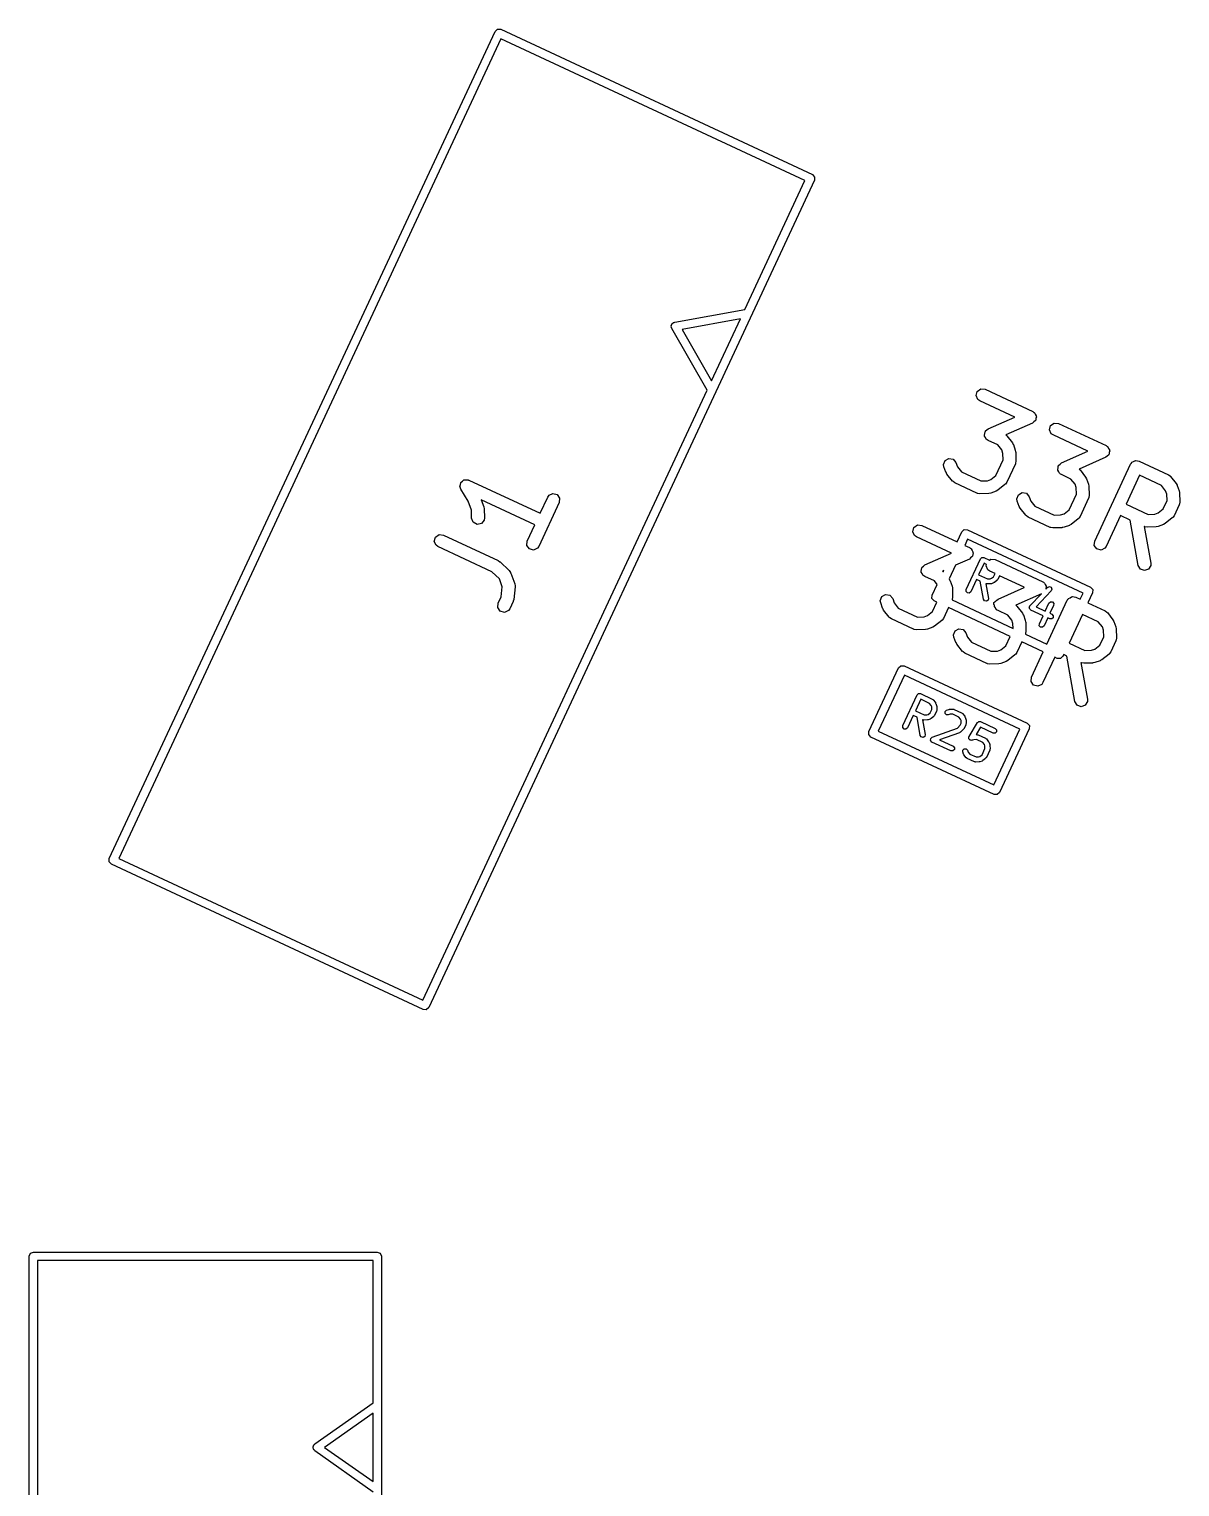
# Model space of a CAD drawing. Extents: x -1.52 to 1.42, y -1.48 to 0.97.
# Drawn here: x -1.515 to -0.981, y 0.165 to 0.841 of the extents above; entities that cross this region are included whole.
import ezdxf

# ---------------------------------------------------------------- set-up
doc = ezdxf.new("R2010")
doc.units = 0
doc.header["$MEASUREMENT"] = 0
doc.layers.add('BLACK', color=7, linetype='CONTINUOUS')

msp = doc.modelspace()

# ---------------------------------------------------------------- linework, layer by layer
at = {"layer": 'BLACK', "linetype": 'CONTINUOUS'}
for p, q in [((-1.47785, 0.45611), (-1.29898, 0.83968)), ((-1.29898, 0.83968), (-1.29787, 0.8407)), ((-1.29787, 0.8407), (-1.29637, 0.84064)), ((-1.29637, 0.84064), (-1.15186, 0.77325)), ((-1.29625, 0.83623), (-1.47345, 0.45623)), ((-1.15531, 0.77051), (-1.29625, 0.83623)), ((-1.15091, 0.77063), (-1.32977, 0.38706)), ((-1.18316, 0.71078), (-1.15531, 0.77051)), ((-1.15186, 0.77325), (-1.15084, 0.77214)), ((-1.15084, 0.77214), (-1.15091, 0.77063)), ((-1.21571, 0.70488), (-1.18316, 0.71078)), ((-1.21729, 0.7026), (-1.2172, 0.70303)), ((-1.21726, 0.70347), (-1.21705, 0.70373)), ((-1.2172, 0.70303), (-1.21726, 0.70347)), ((-1.21705, 0.70373), (-1.21698, 0.70407)), ((-1.21698, 0.70407), (-1.2166, 0.70431)), ((-1.2166, 0.70431), (-1.21633, 0.70466)), ((-1.21633, 0.70466), (-1.216, 0.7047)), ((-1.216, 0.7047), (-1.21571, 0.70488)), ((-1.1852, 0.70641), (-1.21227, 0.70151)), ((-1.19862, 0.67762), (-1.1852, 0.70641)), ((-1.21711, 0.70231), (-1.21729, 0.7026)), ((-1.21707, 0.70197), (-1.21711, 0.70231)), ((-1.20066, 0.67325), (-1.21707, 0.70197)), ((-1.21227, 0.70151), (-1.19862, 0.67762)), ((-1.33251, 0.39051), (-1.20066, 0.67325)), ((-1.07595, 0.6708), (-1.07543, 0.67275)), ((-1.0751, 0.66897), (-1.07595, 0.6708)), ((-1.07543, 0.67275), (-1.07377, 0.67391)), ((-1.07377, 0.67391), (-1.07176, 0.67373)), ((-1.07176, 0.67373), (-1.04967, 0.66343)), ((-1.07425, 0.66838), (-1.0751, 0.66897)), ((-1.05806, 0.66083), (-1.07425, 0.66838)), ((-1.04967, 0.66343), (-1.04931, 0.66318)), ((-1.04931, 0.66318), (-1.04918, 0.66314)), ((-1.04918, 0.66314), (-1.04911, 0.66304)), ((-1.04911, 0.66304), (-1.04883, 0.66285)), ((-1.04883, 0.66285), (-1.04849, 0.66212)), ((-1.07034, 0.65541), (-1.05806, 0.66083)), ((-1.04973, 0.65806), (-1.06217, 0.65257)), ((-1.04915, 0.65861), (-1.04973, 0.65806)), ((-1.0485, 0.65907), (-1.04915, 0.65861)), ((-1.04844, 0.65929), (-1.0485, 0.65907)), ((-1.04849, 0.66212), (-1.04805, 0.66146)), ((-1.04827, 0.65946), (-1.04844, 0.65929)), ((-1.04818, 0.66025), (-1.04827, 0.65946)), ((-1.04798, 0.66102), (-1.04818, 0.66025)), ((-1.04805, 0.66146), (-1.04808, 0.66123)), ((-1.04808, 0.66123), (-1.04798, 0.66102)), ((-1.04197, 0.65495), (-1.04144, 0.65691)), ((-1.04144, 0.65691), (-1.03979, 0.65807)), ((-1.03979, 0.65807), (-1.03778, 0.65789)), ((-1.03778, 0.65789), (-1.01569, 0.64759)), ((-1.07209, 0.65246), (-1.07189, 0.65322)), ((-1.07199, 0.65224), (-1.07209, 0.65246)), ((-1.07202, 0.65201), (-1.07199, 0.65224)), ((-1.07158, 0.65135), (-1.07202, 0.65201)), ((-1.07189, 0.65322), (-1.0718, 0.65402)), ((-1.0718, 0.65402), (-1.07163, 0.65418)), ((-1.07163, 0.65418), (-1.07157, 0.65441)), ((-1.07124, 0.65062), (-1.07158, 0.65135)), ((-1.07157, 0.65441), (-1.07092, 0.65486)), ((-1.07096, 0.65043), (-1.07124, 0.65062)), ((-1.07089, 0.65033), (-1.07096, 0.65043)), ((-1.07092, 0.65486), (-1.07034, 0.65541)), ((-1.07076, 0.65029), (-1.07089, 0.65033)), ((-1.0704, 0.65004), (-1.07076, 0.65029)), ((-1.06593, 0.64795), (-1.0704, 0.65004)), ((-1.06217, 0.65257), (-1.06197, 0.65242)), ((-1.06197, 0.65242), (-1.06189, 0.65226)), ((-1.06189, 0.65226), (-1.06174, 0.65217)), ((-1.06174, 0.65217), (-1.05913, 0.64889)), ((-1.05913, 0.64889), (-1.05871, 0.64811)), ((-1.04111, 0.65312), (-1.04197, 0.65495)), ((-1.04027, 0.65254), (-1.04111, 0.65312)), ((-1.02408, 0.64499), (-1.04027, 0.65254)), ((-1.06406, 0.64559), (-1.06593, 0.64795)), ((-1.06348, 0.644), (-1.06406, 0.64559)), ((-1.0634, 0.64099), (-1.06348, 0.644)), ((-1.05871, 0.64811), (-1.05867, 0.64806)), ((-1.05867, 0.64806), (-1.05777, 0.64557)), ((-1.05777, 0.64557), (-1.05761, 0.6447)), ((-1.05761, 0.6447), (-1.05759, 0.64464)), ((-1.05759, 0.64464), (-1.05747, 0.64045)), ((-1.03636, 0.63957), (-1.02408, 0.64499)), ((-1.01574, 0.64221), (-1.02819, 0.63672)), ((-1.01517, 0.64276), (-1.01574, 0.64221)), ((-1.01569, 0.64759), (-1.01532, 0.64733)), ((-1.01532, 0.64733), (-1.01519, 0.6473)), ((-1.01519, 0.6473), (-1.01512, 0.64719)), ((-1.01452, 0.64322), (-1.01517, 0.64276)), ((-1.01512, 0.64719), (-1.01485, 0.647)), ((-1.01485, 0.647), (-1.01451, 0.64628)), ((-1.01446, 0.64345), (-1.01452, 0.64322)), ((-1.01451, 0.64628), (-1.01407, 0.64562)), ((-1.01429, 0.64361), (-1.01446, 0.64345)), ((-1.0142, 0.6444), (-1.01429, 0.64361)), ((-1.01399, 0.64517), (-1.0142, 0.6444)), ((-1.01407, 0.64562), (-1.01409, 0.64538)), ((-1.01409, 0.64538), (-1.01399, 0.64517)), ((-1.09101, 0.63878), (-1.09032, 0.64067)), ((-1.09084, 0.63777), (-1.09101, 0.63878)), ((-1.08993, 0.63527), (-1.09084, 0.63777)), ((-1.09032, 0.64067), (-1.08857, 0.64168)), ((-1.08857, 0.64168), (-1.08658, 0.64133)), ((-1.08658, 0.64133), (-1.08529, 0.63979)), ((-1.08529, 0.63979), (-1.08454, 0.63774)), ((-1.08454, 0.63774), (-1.08267, 0.63538)), ((-1.08267, 0.63538), (-1.07374, 0.63122)), ((-1.06677, 0.63375), (-1.0634, 0.64099)), ((-1.05775, 0.63912), (-1.06171, 0.63063)), ((-1.05773, 0.6393), (-1.05775, 0.63912)), ((-1.05763, 0.63944), (-1.05773, 0.6393)), ((-1.05747, 0.64045), (-1.05763, 0.63944)), ((-1.03811, 0.63661), (-1.0379, 0.63738)), ((-1.03801, 0.6364), (-1.03811, 0.63661)), ((-1.03804, 0.63616), (-1.03801, 0.6364)), ((-1.03759, 0.6355), (-1.03804, 0.63616)), ((-1.0379, 0.63738), (-1.03782, 0.63817)), ((-1.03782, 0.63817), (-1.03765, 0.63833)), ((-1.03765, 0.63833), (-1.03759, 0.63856)), ((-1.03759, 0.63856), (-1.03694, 0.63902)), ((-1.03726, 0.63478), (-1.03759, 0.6355)), ((-1.03694, 0.63902), (-1.03636, 0.63957)), ((-1.02819, 0.63672), (-1.02798, 0.63658)), ((-1.02798, 0.63658), (-1.02791, 0.63642)), ((-1.02791, 0.63642), (-1.02776, 0.63632)), ((-1.02776, 0.63632), (-1.02515, 0.63304)), ((-1.02096, 0.60335), (-1.00432, 0.63903)), ((-1.00432, 0.63903), (-1.0041, 0.63935)), ((-1.0041, 0.63935), (-1.00406, 0.63948)), ((-1.00406, 0.63948), (-1.00396, 0.63955)), ((-1.00396, 0.63955), (-1.00373, 0.63987)), ((-1.00373, 0.63987), (-1.00304, 0.64019)), ((-1.00304, 0.64019), (-1.00241, 0.64063)), ((-1.00241, 0.64063), (-1.00214, 0.64061)), ((-1.00214, 0.64061), (-1.0019, 0.64072)), ((-1.0019, 0.64072), (-1.00116, 0.64053)), ((-1.00116, 0.64053), (-1.0004, 0.64046)), ((-1.0004, 0.64046), (-0.9868, 0.63412)), ((-1.31527, 0.62871), (-1.31505, 0.62953)), ((-1.3152, 0.62855), (-1.31527, 0.62871)), ((-1.31522, 0.62838), (-1.3152, 0.62855)), ((-1.31505, 0.62953), (-1.31492, 0.63038)), ((-1.31492, 0.63038), (-1.31479, 0.63049)), ((-1.31479, 0.63049), (-1.31475, 0.63066)), ((-1.31475, 0.63066), (-1.31404, 0.63115)), ((-1.31404, 0.63115), (-1.3134, 0.63171)), ((-1.3134, 0.63171), (-1.31323, 0.63172)), ((-1.31323, 0.63172), (-1.31309, 0.63182)), ((-1.31309, 0.63182), (-1.31224, 0.63174)), ((-1.31224, 0.63174), (-1.31138, 0.63176)), ((-1.31138, 0.63176), (-1.31125, 0.63165)), ((-1.31125, 0.63165), (-1.31108, 0.63164)), ((-1.31108, 0.63164), (-1.27807, 0.61625)), ((-1.08989, 0.63523), (-1.08993, 0.63527)), ((-1.08947, 0.63445), (-1.08989, 0.63523)), ((-1.08686, 0.63116), (-1.08947, 0.63445)), ((-1.08671, 0.63107), (-1.08686, 0.63116)), ((-1.08664, 0.63091), (-1.08671, 0.63107)), ((-1.0858, 0.63032), (-1.08664, 0.63091)), ((-1.0756, 0.62557), (-1.0858, 0.63032)), ((-1.07374, 0.63122), (-1.07072, 0.6313)), ((-1.07072, 0.6313), (-1.06913, 0.63188)), ((-1.06913, 0.63188), (-1.06677, 0.63375)), ((-1.06255, 0.62956), (-1.06584, 0.62696)), ((-1.06246, 0.62971), (-1.06255, 0.62956)), ((-1.0623, 0.62979), (-1.06246, 0.62971)), ((-1.06171, 0.63063), (-1.0623, 0.62979)), ((-1.03698, 0.63458), (-1.03726, 0.63478)), ((-1.03691, 0.63448), (-1.03698, 0.63458)), ((-1.03678, 0.63444), (-1.03691, 0.63448)), ((-1.03642, 0.63419), (-1.03678, 0.63444)), ((-1.03195, 0.63211), (-1.03642, 0.63419)), ((-1.03008, 0.62974), (-1.03195, 0.63211)), ((-1.0295, 0.62815), (-1.03008, 0.62974)), ((-1.02515, 0.63304), (-1.02473, 0.63226)), ((-1.02473, 0.63226), (-1.02469, 0.63221)), ((-1.02469, 0.63221), (-1.02378, 0.62972)), ((-1.02378, 0.62972), (-1.02363, 0.62885)), ((-1.02363, 0.62885), (-1.02361, 0.62879)), ((-1.02361, 0.62879), (-1.02349, 0.6246)), ((-1.00022, 0.63386), (-1.00644, 0.62052)), ((-0.98993, 0.62906), (-1.00022, 0.63386)), ((-0.98806, 0.6267), (-0.98993, 0.62906)), ((-0.9868, 0.63412), (-0.98596, 0.63353)), ((-0.98596, 0.63353), (-0.98589, 0.63337)), ((-0.98589, 0.63337), (-0.98574, 0.63328)), ((-0.98574, 0.63328), (-0.98313, 0.62999)), ((-0.98313, 0.62999), (-0.98271, 0.62922)), ((-0.98271, 0.62922), (-0.98267, 0.62917)), ((-0.98267, 0.62917), (-0.98176, 0.62668)), ((-1.31485, 0.62743), (-1.31522, 0.62838)), ((-1.31149, 0.6219), (-1.31485, 0.62743)), ((-1.30994, 0.61765), (-1.31149, 0.6219)), ((-1.28057, 0.6109), (-1.30542, 0.62248)), ((-1.30542, 0.62248), (-1.30423, 0.61921)), ((-1.27807, 0.61625), (-1.27457, 0.62377)), ((-1.27457, 0.62377), (-1.27398, 0.62461)), ((-1.27398, 0.62461), (-1.27215, 0.62546)), ((-1.27215, 0.62546), (-1.2702, 0.62494)), ((-1.2702, 0.62494), (-1.26904, 0.62328)), ((-1.26904, 0.62328), (-1.26922, 0.62127)), ((-1.07543, 0.62555), (-1.0756, 0.62557)), ((-1.07529, 0.62545), (-1.07543, 0.62555)), ((-1.07427, 0.6253), (-1.07529, 0.62545)), ((-1.07008, 0.62541), (-1.07427, 0.6253)), ((-1.07002, 0.62543), (-1.07008, 0.62541)), ((-1.06915, 0.62559), (-1.07002, 0.62543)), ((-1.06666, 0.62649), (-1.06915, 0.62559)), ((-1.06661, 0.62653), (-1.06666, 0.62649)), ((-1.06584, 0.62696), (-1.06661, 0.62653)), ((-1.05703, 0.62293), (-1.05634, 0.62483)), ((-1.05685, 0.62192), (-1.05703, 0.62293)), ((-1.05595, 0.61943), (-1.05685, 0.62192)), ((-1.05634, 0.62483), (-1.05459, 0.62584)), ((-1.05459, 0.62584), (-1.0526, 0.62549)), ((-1.0526, 0.62549), (-1.0513, 0.62394)), ((-1.0513, 0.62394), (-1.05056, 0.6219)), ((-1.05056, 0.6219), (-1.04869, 0.61954)), ((-1.03279, 0.61791), (-1.02941, 0.62514)), ((-1.02941, 0.62514), (-1.0295, 0.62815)), ((-1.02377, 0.62328), (-1.02773, 0.61478)), ((-1.02375, 0.62345), (-1.02377, 0.62328)), ((-1.02364, 0.62359), (-1.02375, 0.62345)), ((-1.02349, 0.6246), (-1.02364, 0.62359)), ((-0.98918, 0.61826), (-0.9874, 0.62209)), ((-0.98748, 0.62511), (-0.98806, 0.6267)), ((-0.9874, 0.62209), (-0.98748, 0.62511)), ((-0.98176, 0.62668), (-0.98161, 0.62581)), ((-0.98161, 0.62581), (-0.98159, 0.62575)), ((-0.98159, 0.62575), (-0.98147, 0.62156)), ((-1.30984, 0.61393), (-1.30994, 0.61765)), ((-1.30423, 0.61921), (-1.30407, 0.61835)), ((-1.30407, 0.61835), (-1.30405, 0.61829)), ((-1.30405, 0.61829), (-1.30393, 0.61409)), ((-1.26922, 0.62127), (-1.27872, 0.60088)), ((-1.05591, 0.61938), (-1.05595, 0.61943)), ((-1.05548, 0.6186), (-1.05591, 0.61938)), ((-1.05288, 0.61532), (-1.05548, 0.6186)), ((-1.05273, 0.61523), (-1.05288, 0.61532)), ((-1.05265, 0.61507), (-1.05273, 0.61523)), ((-1.05181, 0.61448), (-1.05265, 0.61507)), ((-1.04869, 0.61954), (-1.03976, 0.61537)), ((-1.03976, 0.61537), (-1.03674, 0.61545)), ((-1.03674, 0.61545), (-1.03515, 0.61603)), ((-1.03515, 0.61603), (-1.03279, 0.61791)), ((-1.00893, 0.61517), (-1.01561, 0.60085)), ((-1.00451, 0.6131), (-1.00893, 0.61517)), ((-1.00644, 0.62052), (-0.99615, 0.61572)), ((-0.99615, 0.61572), (-0.99314, 0.61581)), ((-0.99314, 0.61581), (-0.99155, 0.61638)), ((-0.99155, 0.61638), (-0.98918, 0.61826)), ((-0.98413, 0.61513), (-0.98471, 0.61429)), ((-0.98175, 0.62023), (-0.98413, 0.61513)), ((-0.98173, 0.6204), (-0.98175, 0.62023)), ((-0.98162, 0.62054), (-0.98173, 0.6204)), ((-0.98147, 0.62156), (-0.98162, 0.62054)), ((-1.3091, 0.61206), (-1.30984, 0.61393)), ((-1.30732, 0.61109), (-1.3091, 0.61206)), ((-1.30534, 0.6115), (-1.30732, 0.61109)), ((-1.30408, 0.61308), (-1.30534, 0.6115)), ((-1.30393, 0.61409), (-1.30408, 0.61308)), ((-1.28408, 0.60338), (-1.28057, 0.6109)), ((-1.1053, 0.6077), (-1.10477, 0.60965)), ((-1.10477, 0.60965), (-1.10312, 0.61081)), ((-1.10312, 0.61081), (-1.10111, 0.61064)), ((-1.10111, 0.61064), (-1.08477, 0.60302)), ((-1.08261, 0.60765), (-1.0815, 0.60867)), ((-1.0815, 0.60867), (-1.08, 0.60861)), ((-1.08, 0.60861), (-1.02291, 0.58198)), ((-1.04162, 0.60972), (-1.05181, 0.61448)), ((-1.04144, 0.60971), (-1.04162, 0.60972)), ((-1.04131, 0.6096), (-1.04144, 0.60971)), ((-1.04029, 0.60945), (-1.04131, 0.6096)), ((-1.0361, 0.60956), (-1.04029, 0.60945)), ((-1.03604, 0.60959), (-1.0361, 0.60956)), ((-1.03517, 0.60974), (-1.03604, 0.60959)), ((-1.03268, 0.61065), (-1.03517, 0.60974)), ((-1.03263, 0.61069), (-1.03268, 0.61065)), ((-1.03185, 0.61111), (-1.03263, 0.61069)), ((-1.02857, 0.61372), (-1.03185, 0.61111)), ((-1.02848, 0.61386), (-1.02857, 0.61372)), ((-1.02832, 0.61394), (-1.02848, 0.61386)), ((-1.02773, 0.61478), (-1.02832, 0.61394)), ((-1.0008, 0.59208), (-1.00451, 0.6131)), ((-0.99784, 0.61006), (-0.99797, 0.61007)), ((-0.99797, 0.61007), (-0.99499, 0.5931)), ((-0.9977, 0.60995), (-0.99784, 0.61006)), ((-0.99669, 0.6098), (-0.9977, 0.60995)), ((-0.9925, 0.60992), (-0.99669, 0.6098)), ((-0.99244, 0.60994), (-0.9925, 0.60992)), ((-0.99157, 0.61009), (-0.99244, 0.60994)), ((-0.98908, 0.611), (-0.99157, 0.61009)), ((-0.98903, 0.61104), (-0.98908, 0.611)), ((-0.98825, 0.61146), (-0.98903, 0.61104)), ((-0.98497, 0.61407), (-0.98825, 0.61146)), ((-0.98487, 0.61422), (-0.98497, 0.61407)), ((-0.98471, 0.61429), (-0.98487, 0.61422)), ((-1.32715, 0.60322), (-1.32663, 0.60517)), ((-1.3263, 0.60139), (-1.32715, 0.60322)), ((-1.32663, 0.60517), (-1.32498, 0.60633)), ((-1.32498, 0.60633), (-1.32296, 0.60615)), ((-1.32296, 0.60615), (-1.29748, 0.59427)), ((-1.28425, 0.60137), (-1.28408, 0.60338)), ((-1.10444, 0.60587), (-1.1053, 0.6077)), ((-1.1036, 0.60528), (-1.10444, 0.60587)), ((-1.08741, 0.59774), (-1.1036, 0.60528)), ((-1.08477, 0.60302), (-1.08261, 0.60765)), ((-1.07988, 0.60421), (-1.0812, 0.60136)), ((-1.02635, 0.57925), (-1.07988, 0.60421)), ((-1.02113, 0.60134), (-1.02096, 0.60335)), ((-1.32546, 0.6008), (-1.3263, 0.60139)), ((-1.30041, 0.58912), (-1.32546, 0.6008)), ((-1.28309, 0.59971), (-1.28425, 0.60137)), ((-1.28114, 0.59919), (-1.28309, 0.59971)), ((-1.27931, 0.60004), (-1.28114, 0.59919)), ((-1.27872, 0.60088), (-1.27931, 0.60004)), ((-1.09969, 0.59232), (-1.08741, 0.59774)), ((-1.07907, 0.59496), (-1.08551, 0.59212)), ((-1.0812, 0.60136), (-1.07902, 0.60034)), ((-1.08057, 0.58088), (-1.07392, 0.59515)), ((-1.0785, 0.59551), (-1.07907, 0.59496)), ((-1.07902, 0.60034), (-1.07865, 0.60008)), ((-1.07865, 0.60008), (-1.07852, 0.60004)), ((-1.07852, 0.60004), (-1.07845, 0.59994)), ((-1.07785, 0.59597), (-1.0785, 0.59551)), ((-1.07845, 0.59994), (-1.07818, 0.59975)), ((-1.07818, 0.59975), (-1.07784, 0.59903)), ((-1.07779, 0.5962), (-1.07785, 0.59597)), ((-1.07784, 0.59903), (-1.0774, 0.59837)), ((-1.07762, 0.59636), (-1.07779, 0.5962)), ((-1.07753, 0.59715), (-1.07762, 0.59636)), ((-1.07732, 0.59792), (-1.07753, 0.59715)), ((-1.0774, 0.59837), (-1.07742, 0.59813)), ((-1.07742, 0.59813), (-1.07732, 0.59792)), ((-1.07392, 0.59515), (-1.07325, 0.59577)), ((-1.07392, 0.59515), (-1.07392, 0.59515)), ((-1.07392, 0.59515), (-1.07392, 0.59515)), ((-1.07325, 0.59577), (-1.07235, 0.59573)), ((-1.07235, 0.59573), (-1.06977, 0.59452)), ((-1.06977, 0.59452), (-1.06914, 0.59497)), ((-1.06914, 0.59497), (-1.06712, 0.59479)), ((-1.06712, 0.59479), (-1.04504, 0.58449)), ((-1.01998, 0.59968), (-1.02113, 0.60134)), ((-1.01803, 0.59916), (-1.01998, 0.59968)), ((-1.01619, 0.60001), (-1.01803, 0.59916)), ((-1.01561, 0.60085), (-1.01619, 0.60001)), ((-1.29696, 0.58585), (-1.30041, 0.58912)), ((-1.29748, 0.59427), (-1.29675, 0.59376)), ((-1.29675, 0.59376), (-1.29669, 0.59374)), ((-1.29669, 0.59374), (-1.29239, 0.58966)), ((-1.29239, 0.58966), (-1.29178, 0.58884)), ((-1.29178, 0.58884), (-1.29176, 0.58866)), ((-1.29176, 0.58866), (-1.29165, 0.58853)), ((-1.29165, 0.58853), (-1.28983, 0.58354)), ((-1.10144, 0.58936), (-1.10123, 0.59013)), ((-1.10134, 0.58914), (-1.10144, 0.58936)), ((-1.10137, 0.58891), (-1.10134, 0.58914)), ((-1.10092, 0.58825), (-1.10137, 0.58891)), ((-1.10123, 0.59013), (-1.10115, 0.59092)), ((-1.10115, 0.59092), (-1.10098, 0.59108)), ((-1.10098, 0.59108), (-1.10092, 0.59131)), ((-1.10092, 0.59131), (-1.10026, 0.59176)), ((-1.10059, 0.58753), (-1.10092, 0.58825)), ((-1.10026, 0.59176), (-1.09969, 0.59232)), ((-1.09098, 0.5897), (-1.09152, 0.58947)), ((-1.09152, 0.58947), (-1.09131, 0.58932)), ((-1.09131, 0.58932), (-1.09124, 0.58917)), ((-1.09124, 0.58917), (-1.09123, 0.58916)), ((-1.09123, 0.58916), (-1.09098, 0.5897)), ((-1.08551, 0.59212), (-1.08847, 0.58577)), ((-1.07228, 0.59309), (-1.07476, 0.58775)), ((-1.07113, 0.59255), (-1.07228, 0.59309)), ((-1.07131, 0.59186), (-1.07113, 0.59255)), ((-1.07046, 0.59003), (-1.07131, 0.59186)), ((-1.06962, 0.58944), (-1.07046, 0.59003)), ((-1.06718, 0.5883), (-1.06962, 0.58944)), ((-1.06786, 0.58685), (-1.06718, 0.5883)), ((-0.99979, 0.59033), (-1.0008, 0.59208)), ((-0.99789, 0.58964), (-0.99979, 0.59033)), ((-0.996, 0.59033), (-0.99789, 0.58964)), ((-0.99499, 0.59208), (-0.996, 0.59033)), ((-0.99499, 0.5931), (-0.99499, 0.59208)), ((-1.29562, 0.58218), (-1.29696, 0.58585)), ((-1.29616, 0.57746), (-1.29562, 0.58218)), ((-1.28967, 0.5822), (-1.29035, 0.57631)), ((-1.28983, 0.58354), (-1.28965, 0.58253)), ((-1.28965, 0.58253), (-1.28971, 0.58237)), ((-1.28971, 0.58237), (-1.28967, 0.5822)), ((-1.10031, 0.58733), (-1.10059, 0.58753)), ((-1.10024, 0.58723), (-1.10031, 0.58733)), ((-1.10011, 0.58719), (-1.10024, 0.58723)), ((-1.09975, 0.58694), (-1.10011, 0.58719)), ((-1.09528, 0.58486), (-1.09975, 0.58694)), ((-1.09634, 0.57822), (-1.094, 0.58324)), ((-1.094, 0.58324), (-1.09528, 0.58486)), ((-1.08847, 0.58577), (-1.08806, 0.58501)), ((-1.08806, 0.58501), (-1.08802, 0.58496)), ((-1.08802, 0.58496), (-1.08711, 0.58247)), ((-1.08711, 0.58247), (-1.08696, 0.5816)), ((-1.08696, 0.5816), (-1.08694, 0.58154)), ((-1.08694, 0.58154), (-1.08682, 0.57735)), ((-1.07576, 0.58561), (-1.07843, 0.57988)), ((-1.07399, 0.58478), (-1.07576, 0.58561)), ((-1.07476, 0.58775), (-1.07065, 0.58583)), ((-1.07251, 0.57637), (-1.07399, 0.58478)), ((-1.07112, 0.58356), (-1.07138, 0.58357)), ((-1.07138, 0.58357), (-1.07018, 0.57678)), ((-1.07086, 0.58346), (-1.07112, 0.58356)), ((-1.06919, 0.58351), (-1.07086, 0.58346)), ((-1.07065, 0.58583), (-1.06944, 0.58586)), ((-1.06944, 0.58586), (-1.06881, 0.5861)), ((-1.06901, 0.58359), (-1.06919, 0.58351)), ((-1.06882, 0.58358), (-1.06901, 0.58359)), ((-1.06782, 0.58394), (-1.06882, 0.58358)), ((-1.06881, 0.5861), (-1.06786, 0.58685)), ((-1.06768, 0.58407), (-1.06782, 0.58394)), ((-1.06749, 0.58413), (-1.06768, 0.58407)), ((-1.06618, 0.58517), (-1.06749, 0.58413)), ((-1.06604, 0.58541), (-1.06618, 0.58517)), ((-1.06584, 0.5856), (-1.06604, 0.58541)), ((-1.06504, 0.5873), (-1.06584, 0.5856)), ((-1.06571, 0.57647), (-1.05368, 0.58178)), ((-1.05359, 0.58196), (-1.06504, 0.5873)), ((-1.05368, 0.58178), (-1.05359, 0.58196)), ((-1.04504, 0.58449), (-1.04467, 0.58424)), ((-1.04467, 0.58424), (-1.04454, 0.5842)), ((-1.04454, 0.5842), (-1.04447, 0.5841)), ((-1.04447, 0.5841), (-1.0442, 0.5839)), ((-1.0442, 0.5839), (-1.04386, 0.58318)), ((-1.04386, 0.58318), (-1.04342, 0.58252)), ((-1.04357, 0.58108), (-1.0428, 0.58189)), ((-1.04355, 0.5813), (-1.04357, 0.58108)), ((-1.04334, 0.58207), (-1.04355, 0.5813)), ((-1.04342, 0.58252), (-1.04344, 0.58229)), ((-1.04344, 0.58229), (-1.04334, 0.58207)), ((-1.0428, 0.58189), (-1.04198, 0.58225)), ((-1.04198, 0.58225), (-1.04114, 0.58193)), ((-1.04114, 0.58193), (-1.04077, 0.58111)), ((-1.02291, 0.58198), (-1.02189, 0.58087)), ((-1.29772, 0.57248), (-1.29754, 0.57449)), ((-1.29754, 0.57449), (-1.29616, 0.57746)), ((-1.29061, 0.57539), (-1.29219, 0.572)), ((-1.2906, 0.57546), (-1.29061, 0.57539)), ((-1.29035, 0.57631), (-1.2906, 0.57546)), ((-1.12036, 0.57568), (-1.11967, 0.57758)), ((-1.12018, 0.57467), (-1.12036, 0.57568)), ((-1.11928, 0.57218), (-1.12018, 0.57467)), ((-1.11967, 0.57758), (-1.11792, 0.57859)), ((-1.11792, 0.57859), (-1.11593, 0.57824)), ((-1.11593, 0.57824), (-1.11463, 0.57669)), ((-1.11463, 0.57669), (-1.11389, 0.57465)), ((-1.11389, 0.57465), (-1.11202, 0.57228)), ((-1.0964, 0.57671), (-1.09634, 0.57822)), ((-1.09539, 0.5756), (-1.0964, 0.57671)), ((-1.09634, 0.57822), (-1.09634, 0.57822)), ((-1.09612, 0.57066), (-1.09409, 0.575)), ((-1.09409, 0.575), (-1.09539, 0.5756)), ((-1.08708, 0.5762), (-1.08709, 0.57608)), ((-1.08709, 0.57608), (-1.05878, 0.56288)), ((-1.08697, 0.57634), (-1.08708, 0.5762)), ((-1.08682, 0.57735), (-1.08697, 0.57634)), ((-1.08061, 0.57998), (-1.08057, 0.58088)), ((-1.08, 0.57931), (-1.08061, 0.57998)), ((-1.0791, 0.57927), (-1.08, 0.57931)), ((-1.07843, 0.57988), (-1.0791, 0.57927)), ((-1.07203, 0.57561), (-1.07251, 0.57637)), ((-1.07114, 0.57542), (-1.07203, 0.57561)), ((-1.07038, 0.5759), (-1.07114, 0.57542)), ((-1.07018, 0.57678), (-1.07038, 0.5759)), ((-1.0677, 0.57396), (-1.06766, 0.57486)), ((-1.06766, 0.57486), (-1.06733, 0.57517)), ((-1.06766, 0.57486), (-1.06766, 0.57486)), ((-1.06766, 0.57486), (-1.06766, 0.57486)), ((-1.06733, 0.57517), (-1.06699, 0.57547)), ((-1.06699, 0.57547), (-1.06684, 0.57553)), ((-1.06684, 0.57553), (-1.06628, 0.57592)), ((-1.06628, 0.57592), (-1.06571, 0.57647)), ((-1.04567, 0.57886), (-1.05753, 0.57362)), ((-1.05096, 0.57328), (-1.04567, 0.57886)), ((-1.04109, 0.58026), (-1.04811, 0.57284)), ((-1.04387, 0.57086), (-1.04215, 0.57455)), ((-1.04315, 0.55559), (-1.03367, 0.57593)), ((-1.04215, 0.57455), (-1.04149, 0.57516)), ((-1.04149, 0.57516), (-1.04059, 0.57512)), ((-1.04077, 0.58111), (-1.04109, 0.58026)), ((-1.04059, 0.57512), (-1.03997, 0.57446)), ((-1.03367, 0.57593), (-1.03344, 0.57625)), ((-1.03344, 0.57625), (-1.03341, 0.57638)), ((-1.03341, 0.57638), (-1.0333, 0.57645)), ((-1.0333, 0.57645), (-1.03308, 0.57677)), ((-1.03308, 0.57677), (-1.03238, 0.5771)), ((-1.03238, 0.5771), (-1.03176, 0.57754)), ((-1.03176, 0.57754), (-1.03149, 0.57751)), ((-1.03149, 0.57751), (-1.03125, 0.57763)), ((-1.03125, 0.57763), (-1.03051, 0.57743)), ((-1.03051, 0.57743), (-1.02974, 0.57736)), ((-1.02974, 0.57736), (-1.02768, 0.5764)), ((-1.02768, 0.5764), (-1.02635, 0.57925)), ((-1.02195, 0.57937), (-1.02411, 0.57473)), ((-1.02411, 0.57473), (-1.01615, 0.57102)), ((-1.02189, 0.58087), (-1.02195, 0.57937)), ((-1.29656, 0.57083), (-1.29772, 0.57248)), ((-1.29461, 0.5703), (-1.29656, 0.57083)), ((-1.29278, 0.57116), (-1.29461, 0.5703)), ((-1.29219, 0.572), (-1.29278, 0.57116)), ((-1.11923, 0.57213), (-1.11928, 0.57218)), ((-1.11881, 0.57135), (-1.11923, 0.57213)), ((-1.11621, 0.56807), (-1.11881, 0.57135)), ((-1.11606, 0.56798), (-1.11621, 0.56807)), ((-1.11598, 0.56781), (-1.11606, 0.56798)), ((-1.11514, 0.56723), (-1.11598, 0.56781)), ((-1.11202, 0.57228), (-1.10308, 0.56812)), ((-1.10308, 0.56812), (-1.10007, 0.5682)), ((-1.10007, 0.5682), (-1.09848, 0.56878)), ((-1.09848, 0.56878), (-1.09612, 0.57066)), ((-1.08874, 0.5725), (-1.09106, 0.56753)), ((-1.06011, 0.55915), (-1.08874, 0.5725)), ((-1.06742, 0.57365), (-1.0677, 0.57396)), ((-1.06746, 0.57351), (-1.06742, 0.57365)), ((-1.06736, 0.5733), (-1.06746, 0.57351)), ((-1.06738, 0.57306), (-1.06736, 0.5733)), ((-1.06694, 0.5724), (-1.06738, 0.57306)), ((-1.0666, 0.57168), (-1.06694, 0.5724)), ((-1.06633, 0.57149), (-1.0666, 0.57168)), ((-1.06626, 0.57139), (-1.06633, 0.57149)), ((-1.06613, 0.57135), (-1.06626, 0.57139)), ((-1.06576, 0.57109), (-1.06613, 0.57135)), ((-1.0613, 0.56901), (-1.06576, 0.57109)), ((-1.05942, 0.56665), (-1.0613, 0.56901)), ((-1.05753, 0.57362), (-1.05733, 0.57348)), ((-1.05733, 0.57348), (-1.05726, 0.57332)), ((-1.05726, 0.57332), (-1.05711, 0.57323)), ((-1.05711, 0.57323), (-1.0545, 0.56994)), ((-1.0545, 0.56994), (-1.05408, 0.56917)), ((-1.05408, 0.56917), (-1.05404, 0.56912)), ((-1.05404, 0.56912), (-1.05313, 0.56663)), ((-1.05128, 0.57243), (-1.05118, 0.57269)), ((-1.0512, 0.57225), (-1.05128, 0.57243)), ((-1.05121, 0.57206), (-1.0512, 0.57225)), ((-1.05102, 0.57186), (-1.05121, 0.57206)), ((-1.05118, 0.57269), (-1.05117, 0.57296)), ((-1.05117, 0.57296), (-1.05103, 0.57309)), ((-1.05103, 0.57309), (-1.05096, 0.57328)), ((-1.05091, 0.57161), (-1.05102, 0.57186)), ((-1.05073, 0.57154), (-1.05091, 0.57161)), ((-1.0506, 0.57139), (-1.05073, 0.57154)), ((-1.04487, 0.56872), (-1.0506, 0.57139)), ((-1.04811, 0.57284), (-1.04387, 0.57086)), ((-1.04659, 0.56504), (-1.04487, 0.56872)), ((-1.04273, 0.56773), (-1.04445, 0.56404)), ((-1.04176, 0.56727), (-1.04273, 0.56773)), ((-1.04001, 0.57355), (-1.04173, 0.56987)), ((-1.04173, 0.56987), (-1.04076, 0.56941)), ((-1.04019, 0.56784), (-1.04086, 0.56723)), ((-1.04076, 0.56941), (-1.04015, 0.56875)), ((-1.04015, 0.56875), (-1.04019, 0.56784)), ((-1.03997, 0.57446), (-1.04001, 0.57355)), ((-1.02661, 0.56938), (-1.03283, 0.55605)), ((-1.01928, 0.56596), (-1.02661, 0.56938)), ((-1.01615, 0.57102), (-1.01531, 0.57043)), ((-1.01531, 0.57043), (-1.01524, 0.57027)), ((-1.01524, 0.57027), (-1.01509, 0.57018)), ((-1.01509, 0.57018), (-1.01248, 0.5669)), ((-1.10495, 0.56247), (-1.11514, 0.56723)), ((-1.10477, 0.56246), (-1.10495, 0.56247)), ((-1.10463, 0.56235), (-1.10477, 0.56246)), ((-1.10362, 0.5622), (-1.10463, 0.56235)), ((-1.09943, 0.56231), (-1.10362, 0.5622)), ((-1.09937, 0.56234), (-1.09943, 0.56231)), ((-1.0985, 0.56249), (-1.09937, 0.56234)), ((-1.09601, 0.56339), (-1.0985, 0.56249)), ((-1.09596, 0.56344), (-1.09601, 0.56339)), ((-1.09518, 0.56386), (-1.09596, 0.56344)), ((-1.0919, 0.56646), (-1.09518, 0.56386)), ((-1.09181, 0.56661), (-1.0919, 0.56646)), ((-1.09165, 0.56669), (-1.09181, 0.56661)), ((-1.09106, 0.56753), (-1.09165, 0.56669)), ((-1.08638, 0.55983), (-1.08569, 0.56173)), ((-1.08569, 0.56173), (-1.08394, 0.56274)), ((-1.08394, 0.56274), (-1.08195, 0.56239)), ((-1.08195, 0.56239), (-1.08065, 0.56084)), ((-1.05884, 0.56506), (-1.05942, 0.56665)), ((-1.05878, 0.56288), (-1.05884, 0.56506)), ((-1.05313, 0.56663), (-1.05298, 0.56576)), ((-1.05284, 0.56151), (-1.05299, 0.56049)), ((-1.05298, 0.56576), (-1.05295, 0.5657)), ((-1.05295, 0.5657), (-1.05284, 0.56151)), ((-1.04663, 0.56413), (-1.04659, 0.56504)), ((-1.04602, 0.56347), (-1.04663, 0.56413)), ((-1.04512, 0.56343), (-1.04602, 0.56347)), ((-1.04445, 0.56404), (-1.04512, 0.56343)), ((-1.04086, 0.56723), (-1.04176, 0.56727)), ((-1.0174, 0.5636), (-1.01928, 0.56596)), ((-1.01682, 0.56201), (-1.0174, 0.5636)), ((-1.01674, 0.559), (-1.01682, 0.56201)), ((-1.01248, 0.5669), (-1.01206, 0.56612)), ((-1.01206, 0.56612), (-1.01202, 0.56607)), ((-1.01202, 0.56607), (-1.01111, 0.56358)), ((-1.01111, 0.56358), (-1.01096, 0.56271)), ((-1.01096, 0.56271), (-1.01093, 0.56265)), ((-1.01093, 0.56265), (-1.01082, 0.55846)), ((-1.0862, 0.55882), (-1.08638, 0.55983)), ((-1.08529, 0.55633), (-1.0862, 0.55882)), ((-1.08525, 0.55628), (-1.08529, 0.55633)), ((-1.08483, 0.55551), (-1.08525, 0.55628)), ((-1.08223, 0.55222), (-1.08483, 0.55551)), ((-1.08065, 0.56084), (-1.07991, 0.5588)), ((-1.07991, 0.5588), (-1.07803, 0.55644)), ((-1.07803, 0.55644), (-1.0691, 0.55227)), ((-1.0645, 0.55293), (-1.06213, 0.55481)), ((-1.06213, 0.55481), (-1.06011, 0.55915)), ((-1.05476, 0.55666), (-1.05708, 0.55168)), ((-1.04482, 0.55202), (-1.05476, 0.55666)), ((-1.0531, 0.56035), (-1.05311, 0.56023)), ((-1.05311, 0.56023), (-1.04315, 0.55559)), ((-1.05299, 0.56049), (-1.0531, 0.56035)), ((-1.03283, 0.55605), (-1.0255, 0.55263)), ((-1.02089, 0.55329), (-1.01853, 0.55516)), ((-1.01853, 0.55516), (-1.01674, 0.559)), ((-1.01109, 0.55713), (-1.01347, 0.55204)), ((-1.01108, 0.55731), (-1.01109, 0.55713)), ((-1.01097, 0.55745), (-1.01108, 0.55731)), ((-1.01082, 0.55846), (-1.01097, 0.55745)), ((-1.08208, 0.55213), (-1.08223, 0.55222)), ((-1.082, 0.55197), (-1.08208, 0.55213)), ((-1.08116, 0.55138), (-1.082, 0.55197)), ((-1.07097, 0.54663), (-1.08116, 0.55138)), ((-1.0691, 0.55227), (-1.06609, 0.55236)), ((-1.06609, 0.55236), (-1.0645, 0.55293)), ((-1.06203, 0.54755), (-1.06452, 0.54664)), ((-1.06198, 0.54759), (-1.06203, 0.54755)), ((-1.0612, 0.54801), (-1.06198, 0.54759)), ((-1.05792, 0.55062), (-1.0612, 0.54801)), ((-1.05782, 0.55077), (-1.05792, 0.55062)), ((-1.05766, 0.55084), (-1.05782, 0.55077)), ((-1.05708, 0.55168), (-1.05766, 0.55084)), ((-1.05031, 0.54025), (-1.04482, 0.55202)), ((-1.03947, 0.54953), (-1.04495, 0.53775)), ((-1.0383, 0.54898), (-1.03947, 0.54953)), ((-1.03679, 0.54891), (-1.0383, 0.54898)), ((-1.03568, 0.54993), (-1.03679, 0.54891)), ((-1.03532, 0.55069), (-1.03568, 0.54993)), ((-1.03385, 0.55001), (-1.03532, 0.55069)), ((-1.03015, 0.52898), (-1.03385, 0.55001)), ((-1.0255, 0.55263), (-1.02248, 0.55271)), ((-1.02248, 0.55271), (-1.02089, 0.55329)), ((-1.01842, 0.5479), (-1.02091, 0.547)), ((-1.01837, 0.54794), (-1.01842, 0.5479)), ((-1.0176, 0.54836), (-1.01837, 0.54794)), ((-1.01431, 0.55097), (-1.0176, 0.54836)), ((-1.01422, 0.55112), (-1.01431, 0.55097)), ((-1.01406, 0.55119), (-1.01422, 0.55112)), ((-1.01347, 0.55204), (-1.01406, 0.55119)), ((-1.12568, 0.51512), (-1.11196, 0.54456)), ((-1.10922, 0.54111), (-1.12128, 0.51524)), ((-1.11196, 0.54456), (-1.11085, 0.54557)), ((-1.11085, 0.54557), (-1.10934, 0.54551)), ((-1.10934, 0.54551), (-1.05225, 0.51889)), ((-1.0557, 0.51615), (-1.10922, 0.54111)), ((-1.07079, 0.54661), (-1.07097, 0.54663)), ((-1.07065, 0.5465), (-1.07079, 0.54661)), ((-1.06964, 0.54635), (-1.07065, 0.5465)), ((-1.06545, 0.54647), (-1.06964, 0.54635)), ((-1.06539, 0.54649), (-1.06545, 0.54647)), ((-1.06452, 0.54664), (-1.06539, 0.54649)), ((-1.02719, 0.54696), (-1.02732, 0.54698)), ((-1.02732, 0.54698), (-1.02433, 0.53001)), ((-1.02705, 0.54685), (-1.02719, 0.54696)), ((-1.02603, 0.5467), (-1.02705, 0.54685)), ((-1.02184, 0.54682), (-1.02603, 0.5467)), ((-1.02178, 0.54684), (-1.02184, 0.54682)), ((-1.02091, 0.547), (-1.02178, 0.54684)), ((-1.05048, 0.53824), (-1.05031, 0.54025)), ((-1.04932, 0.53658), (-1.05048, 0.53824)), ((-1.04737, 0.53606), (-1.04932, 0.53658)), ((-1.04554, 0.53692), (-1.04737, 0.53606)), ((-1.04495, 0.53775), (-1.04554, 0.53692)), ((-1.10992, 0.51779), (-1.10327, 0.53206)), ((-1.10162, 0.52999), (-1.10411, 0.52465)), ((-1.10327, 0.53206), (-1.1026, 0.53267)), ((-1.10327, 0.53206), (-1.10327, 0.53206)), ((-1.10327, 0.53206), (-1.10327, 0.53206)), ((-1.1026, 0.53267), (-1.1017, 0.53263)), ((-1.1017, 0.53263), (-1.09626, 0.53009)), ((-1.09751, 0.52807), (-1.10162, 0.52999)), ((-1.09676, 0.52712), (-1.09751, 0.52807)), ((-1.09626, 0.53009), (-1.09607, 0.52989)), ((-1.09607, 0.52989), (-1.09583, 0.52976)), ((-1.09583, 0.52976), (-1.09479, 0.52844)), ((-1.09479, 0.52844), (-1.09474, 0.52826)), ((-1.09474, 0.52826), (-1.09461, 0.52811)), ((-1.09461, 0.52811), (-1.09424, 0.52712)), ((-1.02914, 0.52723), (-1.03015, 0.52898)), ((-1.02724, 0.52654), (-1.02914, 0.52723)), ((-1.02534, 0.52723), (-1.02724, 0.52654)), ((-1.02433, 0.52898), (-1.02534, 0.52723)), ((-1.02433, 0.53001), (-1.02433, 0.52898)), ((-1.10511, 0.52251), (-1.10778, 0.51679)), ((-1.10334, 0.52169), (-1.10511, 0.52251)), ((-1.10411, 0.52465), (-1.1, 0.52273)), ((-1.10186, 0.51328), (-1.10334, 0.52169)), ((-1.10047, 0.52046), (-1.10073, 0.52048)), ((-1.10073, 0.52048), (-1.09953, 0.51369)), ((-1.10021, 0.52037), (-1.10047, 0.52046)), ((-1.09854, 0.52041), (-1.10021, 0.52037)), ((-1.1, 0.52273), (-1.09879, 0.52277)), ((-1.09879, 0.52277), (-1.09816, 0.523)), ((-1.09836, 0.52049), (-1.09854, 0.52041)), ((-1.09816, 0.52048), (-1.09836, 0.52049)), ((-1.09816, 0.523), (-1.09721, 0.52375)), ((-1.09717, 0.52085), (-1.09816, 0.52048)), ((-1.09721, 0.52375), (-1.0965, 0.52528)), ((-1.09702, 0.52098), (-1.09717, 0.52085)), ((-1.09684, 0.52103), (-1.09702, 0.52098)), ((-1.09552, 0.52207), (-1.09684, 0.52103)), ((-1.09653, 0.52649), (-1.09676, 0.52712)), ((-1.0965, 0.52528), (-1.09653, 0.52649)), ((-1.09539, 0.52231), (-1.09552, 0.52207)), ((-1.09519, 0.5225), (-1.09539, 0.52231)), ((-1.09424, 0.52454), (-1.09519, 0.5225)), ((-1.09424, 0.52712), (-1.09425, 0.52692)), ((-1.09425, 0.52692), (-1.09417, 0.52675)), ((-1.09422, 0.52481), (-1.09424, 0.52454)), ((-1.09413, 0.52507), (-1.09422, 0.52481)), ((-1.09417, 0.52675), (-1.09413, 0.52507)), ((-1.09035, 0.52346), (-1.09031, 0.52436)), ((-1.08973, 0.52279), (-1.09035, 0.52346)), ((-1.09031, 0.52436), (-1.08964, 0.52497)), ((-1.08883, 0.52275), (-1.08973, 0.52279)), ((-1.08964, 0.52497), (-1.08864, 0.52533)), ((-1.08802, 0.52305), (-1.08883, 0.52275)), ((-1.08864, 0.52533), (-1.08845, 0.52532)), ((-1.08845, 0.52532), (-1.08827, 0.5254)), ((-1.08827, 0.5254), (-1.0866, 0.52545)), ((-1.08681, 0.52308), (-1.08802, 0.52305)), ((-1.08392, 0.52173), (-1.08681, 0.52308)), ((-1.0866, 0.52545), (-1.08634, 0.52535)), ((-1.08634, 0.52535), (-1.08606, 0.52534)), ((-1.08606, 0.52534), (-1.08267, 0.52375)), ((-1.08317, 0.52079), (-1.08392, 0.52173)), ((-1.08294, 0.52015), (-1.08317, 0.52079)), ((-1.08267, 0.52375), (-1.08248, 0.52355)), ((-1.08248, 0.52355), (-1.08224, 0.52342)), ((-1.08224, 0.52342), (-1.0812, 0.52211)), ((-1.0812, 0.52211), (-1.08114, 0.52192)), ((-1.08114, 0.52192), (-1.08101, 0.52177)), ((-1.08101, 0.52177), (-1.08065, 0.52078)), ((-1.08065, 0.52078), (-1.08066, 0.52058)), ((-1.08066, 0.52058), (-1.08058, 0.52041)), ((-1.08058, 0.52041), (-1.08053, 0.51873)), ((-1.12575, 0.51361), (-1.12568, 0.51512)), ((-1.12128, 0.51524), (-1.06776, 0.49028)), ((-1.10996, 0.51688), (-1.10992, 0.51779)), ((-1.10935, 0.51621), (-1.10996, 0.51688)), ((-1.10845, 0.51618), (-1.10935, 0.51621)), ((-1.10778, 0.51679), (-1.10845, 0.51618)), ((-1.09953, 0.51369), (-1.09973, 0.5128)), ((-1.09634, 0.51237), (-1.08464, 0.51663)), ((-1.08357, 0.51451), (-1.09285, 0.51113)), ((-1.08464, 0.51663), (-1.08334, 0.51801)), ((-1.08337, 0.51469), (-1.08357, 0.51451)), ((-1.08312, 0.5148), (-1.08337, 0.51469)), ((-1.08334, 0.51801), (-1.0829, 0.51894)), ((-1.08149, 0.51653), (-1.08312, 0.5148)), ((-1.0829, 0.51894), (-1.08294, 0.52015)), ((-1.08142, 0.51671), (-1.08149, 0.51653)), ((-1.08128, 0.51684), (-1.08142, 0.51671)), ((-1.08064, 0.5182), (-1.08128, 0.51684)), ((-1.08063, 0.51847), (-1.08064, 0.5182)), ((-1.08053, 0.51873), (-1.08063, 0.51847)), ((-1.07919, 0.51269), (-1.07534, 0.51917)), ((-1.07386, 0.51704), (-1.07587, 0.51367)), ((-1.07587, 0.51367), (-1.07554, 0.51367)), ((-1.07554, 0.51367), (-1.07528, 0.51358)), ((-1.07534, 0.51917), (-1.07503, 0.51941)), ((-1.07503, 0.51941), (-1.07473, 0.51967)), ((-1.07473, 0.51967), (-1.07467, 0.51967)), ((-1.07467, 0.51967), (-1.07462, 0.51971)), ((-1.07462, 0.51971), (-1.07423, 0.51965)), ((-1.07423, 0.51965), (-1.07383, 0.51963)), ((-1.06803, 0.51432), (-1.07386, 0.51704)), ((-1.07383, 0.51963), (-1.06703, 0.51646)), ((-1.06713, 0.51428), (-1.06803, 0.51432)), ((-1.06776, 0.49028), (-1.0557, 0.51615)), ((-1.06646, 0.5149), (-1.06713, 0.51428)), ((-1.06703, 0.51646), (-1.06642, 0.5158)), ((-1.06642, 0.5158), (-1.06646, 0.5149)), ((-1.0513, 0.51627), (-1.06503, 0.48683)), ((-1.05225, 0.51889), (-1.05123, 0.51778)), ((-1.05123, 0.51778), (-1.0513, 0.51627)), ((-1.12473, 0.5125), (-1.12575, 0.51361)), ((-1.06764, 0.48588), (-1.12473, 0.5125)), ((-1.10137, 0.51252), (-1.10186, 0.51328)), ((-1.10049, 0.51232), (-1.10137, 0.51252)), ((-1.09973, 0.5128), (-1.10049, 0.51232)), ((-1.09705, 0.51086), (-1.09701, 0.51176)), ((-1.0969, 0.5107), (-1.09705, 0.51086)), ((-1.09701, 0.51176), (-1.09665, 0.51209)), ((-1.09701, 0.51176), (-1.09701, 0.51176)), ((-1.09701, 0.51176), (-1.09701, 0.51176)), ((-1.09644, 0.51019), (-1.0969, 0.5107)), ((-1.09665, 0.51209), (-1.09634, 0.51237)), ((-1.0876, 0.50607), (-1.09644, 0.51019)), ((-1.09285, 0.51113), (-1.0866, 0.50821)), ((-1.0866, 0.50821), (-1.08599, 0.50755)), ((-1.08599, 0.50755), (-1.08603, 0.50665)), ((-1.0821, 0.50647), (-1.08143, 0.50708)), ((-1.08143, 0.50708), (-1.08053, 0.50704)), ((-1.08053, 0.50704), (-1.07992, 0.50637)), ((-1.07932, 0.51179), (-1.07927, 0.51219)), ((-1.07929, 0.51174), (-1.07932, 0.51179)), ((-1.07929, 0.51168), (-1.07929, 0.51174)), ((-1.07902, 0.51139), (-1.07929, 0.51168)), ((-1.07927, 0.51219), (-1.07925, 0.51258)), ((-1.07925, 0.51258), (-1.0792, 0.51263)), ((-1.0792, 0.51263), (-1.07919, 0.51269)), ((-1.07878, 0.51107), (-1.07902, 0.51139)), ((-1.07872, 0.51106), (-1.07878, 0.51107)), ((-1.07868, 0.51101), (-1.07872, 0.51106)), ((-1.07828, 0.511), (-1.07868, 0.51101)), ((-1.07789, 0.51094), (-1.07828, 0.511)), ((-1.07784, 0.51098), (-1.07789, 0.51094)), ((-1.07777, 0.51097), (-1.07784, 0.51098)), ((-1.07696, 0.51127), (-1.07777, 0.51097)), ((-1.07575, 0.51131), (-1.07696, 0.51127)), ((-1.07286, 0.50996), (-1.07575, 0.51131)), ((-1.07528, 0.51358), (-1.07501, 0.51356)), ((-1.07501, 0.51356), (-1.07161, 0.51198)), ((-1.07319, 0.50428), (-1.07184, 0.50717)), ((-1.07211, 0.50901), (-1.07286, 0.50996)), ((-1.07188, 0.50838), (-1.07211, 0.50901)), ((-1.07184, 0.50717), (-1.07188, 0.50838)), ((-1.07161, 0.51198), (-1.07142, 0.51178)), ((-1.07142, 0.51178), (-1.07118, 0.51164)), ((-1.07118, 0.51164), (-1.07014, 0.51033)), ((-1.07014, 0.51033), (-1.07009, 0.51014)), ((-1.07009, 0.51014), (-1.06995, 0.51)), ((-1.06995, 0.51), (-1.06959, 0.509)), ((-1.06959, 0.509), (-1.0696, 0.50881)), ((-1.0696, 0.50881), (-1.06952, 0.50863)), ((-1.06948, 0.50695), (-1.06957, 0.5067)), ((-1.06952, 0.50863), (-1.06948, 0.50695)), ((-1.0867, 0.50603), (-1.0876, 0.50607)), ((-1.08603, 0.50665), (-1.0867, 0.50603)), ((-1.08214, 0.50556), (-1.0821, 0.50647)), ((-1.08178, 0.50457), (-1.08214, 0.50556)), ((-1.08165, 0.50442), (-1.08178, 0.50457)), ((-1.08159, 0.50424), (-1.08165, 0.50442)), ((-1.08055, 0.50292), (-1.08159, 0.50424)), ((-1.08031, 0.50279), (-1.08055, 0.50292)), ((-1.08012, 0.50259), (-1.08031, 0.50279)), ((-1.07673, 0.501), (-1.08012, 0.50259)), ((-1.07992, 0.50637), (-1.07962, 0.50555)), ((-1.07962, 0.50555), (-1.07887, 0.50461)), ((-1.07887, 0.50461), (-1.07598, 0.50326)), ((-1.07645, 0.50099), (-1.07673, 0.501)), ((-1.0762, 0.50089), (-1.07645, 0.50099)), ((-1.07452, 0.50094), (-1.0762, 0.50089)), ((-1.07598, 0.50326), (-1.07477, 0.50329)), ((-1.07477, 0.50329), (-1.07414, 0.50353)), ((-1.07434, 0.50102), (-1.07452, 0.50094)), ((-1.07415, 0.50101), (-1.07434, 0.50102)), ((-1.07315, 0.50137), (-1.07415, 0.50101)), ((-1.07414, 0.50353), (-1.07319, 0.50428)), ((-1.07301, 0.5015), (-1.07315, 0.50137)), ((-1.07282, 0.50156), (-1.07301, 0.5015)), ((-1.07151, 0.5026), (-1.07282, 0.50156)), ((-1.07137, 0.50284), (-1.07151, 0.5026)), ((-1.07117, 0.50303), (-1.07137, 0.50284)), ((-1.06959, 0.50642), (-1.07117, 0.50303)), ((-1.06957, 0.5067), (-1.06959, 0.50642)), ((-1.06503, 0.48683), (-1.06614, 0.48582)), ((-1.06614, 0.48582), (-1.06764, 0.48588)), ((-1.06764, 0.48588), (-1.06764, 0.48588)), ((-1.47791, 0.4546), (-1.47785, 0.45611)), ((-1.4769, 0.45349), (-1.47791, 0.4546)), ((-1.33239, 0.38611), (-1.4769, 0.45349)), ((-1.47345, 0.45623), (-1.33251, 0.39051)), ((-1.33088, 0.38604), (-1.33239, 0.38611)), ((-1.32977, 0.38706), (-1.33088, 0.38604)), ((-1.32977, 0.38706), (-1.32977, 0.38706)), ((-1.51502, 0.27173), (-1.51444, 0.27312)), ((-1.51502, -0.24993), (-1.51502, 0.27173)), ((-1.51444, 0.27312), (-1.51305, 0.2737)), ((-1.51305, 0.2737), (-1.3536, 0.2737)), ((-1.3536, 0.2737), (-1.35221, 0.27312)), ((-1.35221, 0.27312), (-1.35163, 0.27173)), ((-1.35163, 0.27173), (-1.35163, -0.24993)), ((-1.51108, 0.26976), (-1.51108, -0.24796)), ((-1.35557, 0.26976), (-1.51108, 0.26976)), ((-1.35557, 0.20385), (-1.35557, 0.26976)), ((-1.38258, 0.18475), (-1.35557, 0.20385)), ((-1.35557, 0.19903), (-1.37803, 0.18315)), ((-1.35557, 0.16726), (-1.35557, 0.19903)), ((-1.38338, 0.18348), (-1.38315, 0.18385)), ((-1.38331, 0.18315), (-1.38338, 0.18348)), ((-1.38338, 0.18281), (-1.38331, 0.18315)), ((-1.38315, 0.18244), (-1.38338, 0.18281)), ((-1.38315, 0.18385), (-1.38305, 0.18428)), ((-1.38305, 0.18428), (-1.38276, 0.18446)), ((-1.38276, 0.18446), (-1.38258, 0.18475)), ((-1.37803, 0.18315), (-1.35557, 0.16726)), ((-1.38305, 0.18201), (-1.38315, 0.18244)), ((-1.38276, 0.18183), (-1.38305, 0.18201)), ((-1.38258, 0.18154), (-1.38276, 0.18183)), ((-1.35557, 0.16244), (-1.38258, 0.18154))]:
    msp.add_line(p, q, dxfattribs=at)

doc.saveas('drawing.dxf')
